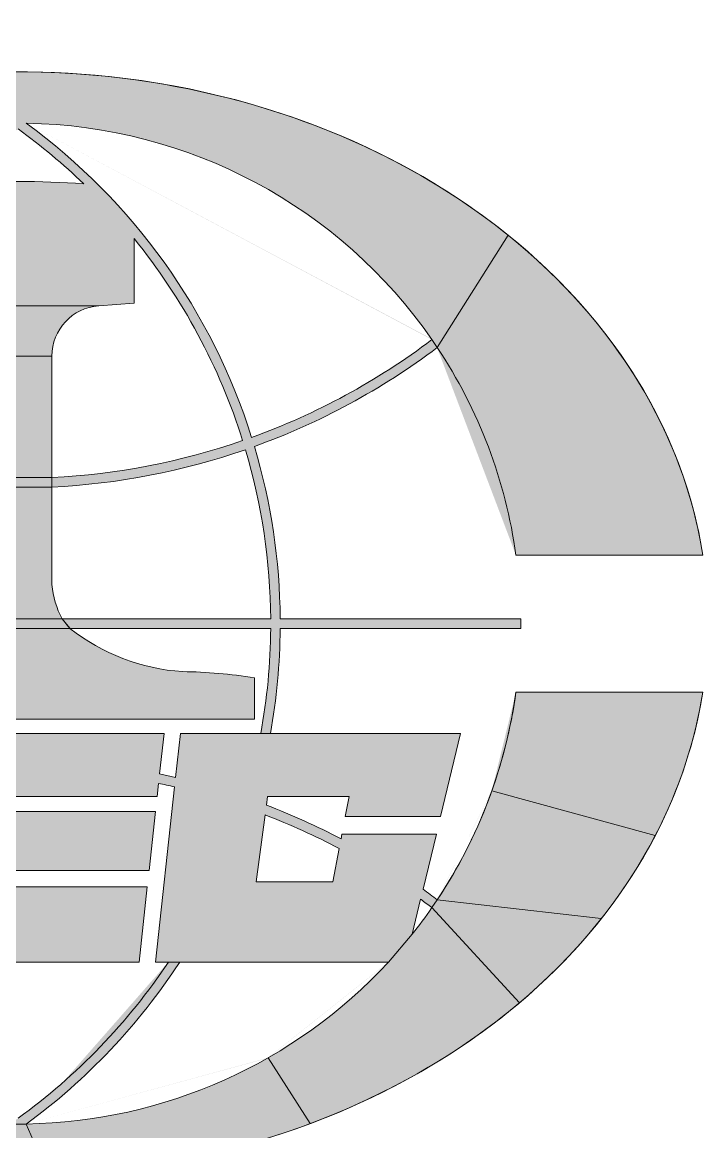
# Model space of a CAD drawing. Extents: x -2876908 to 633791, y -1383861 to 872234.
# Drawn here: x -437391 to -434107, y -827021 to -821668 of the extents above; entities that cross this region are included whole.
import ezdxf
from ezdxf.enums import TextEntityAlignment as Align

# ---------------------------------------------------------------- set-up
doc = ezdxf.new("R2010")
doc.units = 0
doc.header["$LTSCALE"] = 5
doc.header["$MEASUREMENT"] = 0
doc.layers.get('0').update_dxf_attribs({"linetype": 'CONTINUOUS', "lineweight": 25})
doc.layers.add('11', color=3, linetype='CONTINUOUS')
doc.layers.add('HFZT', color=5, linetype='CONTINUOUS', lineweight=15)
doc.styles.add('TSSD_NORM', font='tssdeng.shx', dxfattribs={"width": 0.7, "bigfont": 'hztxt.shx'})

# ---------------------------------------------------------------- blocks, each defined once
blk = doc.blocks.new('dfgdfger')
at = {"layer": 'HFZT'}
h = blk.add_hatch(color=5, dxfattribs=at)
edge = h.paths.add_edge_path()
edge.add_ellipse((447317.0949818153, 387546.4789575529), major_axis=(-2135.702406557902, 3.083745e-10), ratio=0.7995231178727922, start_angle=224.7519621973884, end_angle=270.3684322559902)
edge.add_line((447303.3617498089, 389253.9871015997), (447291.7268203543, 389095.0852040663))
edge.add_line((447291.7268203543, 389095.0852040663), (447342.4631431565, 389095.085205439))
edge.add_ellipse((447317.0949818153, 387546.4789575529), major_axis=(1555.6062738055, 1.199718e-09), ratio=0.995632526572881, start_angle=34.5761866349182, end_angle=89.06560353032472, ccw=False)
edge.add_line((448597.9381060309, 388425.432335131), (448597.9381106842, 388425.4323386479))
edge.add_line((448597.9381106842, 388425.4323386479), (448614.4609707486, 388401.0729725615))
edge.add_line((448614.4609707486, 388401.0729725615), (448833.7881044174, 388748.656216296))
edge = h.paths.add_edge_path()
edge.add_ellipse((447317.0949818153, 387546.4789575529), major_axis=(-2135.702406557902, 3.083745e-10), ratio=0.7995231178727922, start_angle=270.3684322559902, end_angle=325.9048970660255)
edge.add_line((445548.502200743, 388503.6735452061), (446019.7289953271, 388401.0729720149))
edge.add_line((446019.7289953271, 388401.0729720149), (446036.251857576, 388425.4323350975))
edge.add_ellipse((447317.0949818153, 387546.4789575529), major_axis=(-1555.606273805532, 1.0981663e-09), ratio=0.995632526572861, start_angle=-89.06560353032762, end_angle=-34.57618663492411, ccw=False)
edge.add_line((447291.7268204549, 389095.085205438), (447303.3617498088, 389253.9871015994))
edge = h.paths.add_edge_path()
edge.add_ellipse((447317.0949818153, 387546.4789575529), major_axis=(-1555.606273805538, 1.05642364e-08), ratio=0.9956325265727753, start_angle=-33.48878922026972, end_angle=-0.5437440238690101, ccw=False)
edge.add_line((446019.7289928739, 388401.0729725489), (445548.502200743, 388503.6735452061))
edge.add_ellipse((447317.0949818153, 387546.4789575529), major_axis=(-2135.702406557902, 3.083745e-10), ratio=0.7995231178727922, start_angle=325.9048970660255, end_angle=368.0953103709313)
edge.add_line((445202.6744501679, 387306.022350312), (445761.5587582996, 387531.7807590646))
edge.add_line((445761.5587582996, 387531.7807590646), (445761.5587583357, 387561.1771560421))
for points in [[(447342.4631431582, 389095.085205439), (447317.0949817838, 389077.1871000331, -0.0350991249292677), (447520.3225560451, 388907.2561263303, 0.038470675069154), (447113.8674075223, 388907.2561263301, -0.0350991249293221), (447317.0949817838, 389077.1871000331), (447291.7268185326, 389095.0852040663, 0.1599231129014157), (446594.3003439925, 388122.6109672308), (446594.3002308831, 388122.6105980824), (446622.0288297773, 388112.7940404307, -0.0947628185422816), (446958.1782527228, 388737.8722724228), (446958.1782527227, 388537.7478899196), (447067.6835571333, 388529.9893425286, -0.3936449519258011), (447212.487425986, 388374.5630001672), (447421.7025311996, 388374.5630001672, -0.3936449519104216), (447566.5064000437, 388529.9893425286), (447676.0117044539, 388537.7478899196), (447676.0117044539, 388737.8722724228, -0.0947628185422816), (448012.1611273996, 388112.7940404307), (448039.8897354719, 388122.6105990897, 0.1599231647893314)], [(447342.4631431581, 389095.085205439), (447291.7268185325, 389095.0852040663), (447317.0949817833, 389077.1871000344), (447317.0949785885, 389077.1871023446), (447317.0949817838, 389077.1871000331)], [(447768.8675110264, 387205.9296155946), (446897.8621458949, 387205.9296155946), (446912.7498963916, 387088.1917124437, 0.0063558222921532), (446859.1057541312, 387077.2295823118), (446862.8604396751, 387047.9606586454, -0.0064380057584099), (446916.4451053484, 387058.9686165212), (446987.2196496274, 386499.2570296344), (447691.5893035565, 386499.2570296344), (447717.0554640141, 386732.1329989316), (447246.0627806148, 386732.1329989316), (447238.2925629164, 386782.6093833765), (447722.5753110011, 386782.6093833765), (447742.5317846367, 386965.1018776965), (447214.9819097721, 386965.1018776965), (447203.3259300065, 387011.6957449869), (447747.6270587367, 387011.6957449869), (447752.0441822604, 387052.0882465115, -0.0059441611161231), (447801.3555384616, 387041.159998591), (447804.5743667332, 387070.5946578333), (447755.2547482829, 387081.4473511112)], [(448570.4167246286, 386724.2546353362), (448562.9689511293, 386693.395740011, -0.0051191884799831), (448597.9381060347, 386667.5255799798), (448614.4609707407, 386691.8849425316, 0.0063450318154907)], [(447817.4276651642, 386499.2570287847), (447782.2275834371, 386499.2570281934, -0.0894918479308635), (447317.0949817838, 386015.7708150769), (447342.4631450347, 385997.8727110437, 0.0907329677643748)], [(447317.0949817838, 386015.7708150769), (447291.7268165825, 385997.8727096676), (447342.4631450347, 385997.8727110437)]]:
    blk.add_hatch(color=5, dxfattribs=at).paths.add_polyline_path(points)
h = blk.add_hatch(color=5, dxfattribs=at)
h.paths.add_polyline_path([(447676.0117044539, 388737.8722723211), (447520.3225560451, 388907.2561263303, 0.0384706750691652), (447113.8674075223, 388907.2561263301), (446958.1782527227, 388737.8722723919), (446958.1782527227, 388537.7478899196), (447067.6835572485, 388529.9893425204), (447566.5063999286, 388529.9893425205), (447676.0117044539, 388537.7478899196)])
h.paths.add_polyline_path([(447566.5063999289, 388529.9893425204), (447067.6835572478, 388529.9893425204, -0.3936449516970508), (447212.4874259772, 388374.5630001672), (447421.7025311996, 388374.5630001672, -0.3936449516971516)])
h.paths.add_polyline_path([(447421.7025311996, 388374.5630001672), (447212.4874259772, 388374.5630001672), (447212.4874259772, 387998.4430461771), (447421.7025311996, 387998.4430462997)])
h.paths.add_polyline_path([(447421.7025311996, 387998.4430462997), (447212.487428485, 387998.4430461772), (447212.4874259772, 387969.0114320708), (447421.7025375364, 387969.0114320704), (447421.702543089, 387969.0114323405)])
h.paths.add_polyline_path([(447421.7025375366, 387969.0114320704), (447212.4874259772, 387969.0114320709), (447212.4874259772, 387667.3537239561, -0.0972160933711766), (447181.0194913404, 387561.177156214), (447453.1704721729, 387561.177156214, -0.0972160933711797), (447421.7025375364, 387667.3537239561)])
h.paths.add_polyline_path([(447453.1704721226, 387561.177156214), (447181.0194913406, 387561.177156214), (447156.6955405818, 387531.7807590646), (447477.3220895581, 387531.7807590646)])
h.paths.add_polyline_path([(447477.4944229856, 387531.7807590646), (447156.6955405818, 387531.7807590646, -0.1501739460842551), (446808.0158972862, 387397.8381747598, 0.0377954797287202), (446585.2870008701, 387378.6298784068), (446585.2870008702, 387250.3346182961), (448048.9029626435, 387250.3346182958), (448048.9029626435, 387378.6298784066, 0.037795479718304), (447826.1740662888, 387397.8381747593, -0.150173946087328)])
h = blk.add_hatch(color=5, dxfattribs=at)
edge = h.paths.add_edge_path()
edge.add_ellipse((447317.0949818153, 387546.4789575529), major_axis=(-2135.702406557902, 3.083745e-10), ratio=0.7995231178727922, start_angle=187.1202605433415, end_angle=224.7519621973846)
edge.add_line((448833.7881044174, 388748.656216296), (448614.4609707486, 388401.0729725615))
edge.add_ellipse((447317.0949818153, 387546.4789575529), major_axis=(1555.606273805515, 1.60880968e-08), ratio=0.99563252657275, start_angle=7.854373486109182, end_angle=33.488789220066906, ccw=False)
edge.add_line((448858.1074921282, 387758.1330158204), (449436.3272117751, 387758.1330158204))
h = blk.add_hatch(color=5, dxfattribs=at)
h.paths.add_polyline_path([(446505.8107265931, 387561.1771560453), (445761.5587583357, 387561.1771560453), (445761.5587582996, 387531.7807590646), (446505.8107266201, 387531.7807590646)])
h.paths.add_polyline_path([(446535.2079996464, 387561.1771560453), (446505.810726593, 387561.1771549539), (446505.8107266201, 387531.7807590647), (446535.2079996703, 387531.7807592534)])
h.paths.add_polyline_path([(447181.0194912009, 387561.1771560453), (446535.2079996464, 387561.1771560453), (446535.2079996704, 387531.7807590646), (447156.6955405818, 387531.7807590646)])
h.paths.add_polyline_path([(448098.9819638971, 387561.1771558585, 0.0703893708340612), (448020.7604282026, 388084.6623476406), (448020.760206511, 388084.6630728809, -0.071179979790909), (447421.702543089, 387969.0114323405), (447421.7025311996, 387998.4430463008, 0.0711367195696139), (448012.1611273992, 388112.7940404306), (448039.8897354719, 388122.6105990897, 0.075141308011033), (448597.9381106842, 388425.4323386479), (448614.460970737, 388401.0729725787, -0.0751367857020564), (448048.5123390525, 388094.4695124922, -0.0706150974082752), (448128.3792369661, 387561.1771560453), (448098.9819638971, 387561.1771558566), (448098.9819638669, 387531.7807590646), (447477.3220895581, 387531.7807590646), (447453.170472261, 387561.1771560453)])
h = blk.add_hatch(color=5, dxfattribs=at)
h.paths.add_polyline_path([(448872.7012555821, 387561.1771560453), (448128.3792369747, 387561.1771560453), (448128.3792369661, 387531.7807590646), (448872.701255582, 387531.7807590646)])
h.paths.add_polyline_path([(448128.3792369745, 387561.1771549539), (448098.9819638971, 387561.1771558566), (448098.9819638971, 387531.7807592534), (448128.3792369661, 387531.7807590646)])
h.paths.add_polyline_path([(448128.3792369661, 387531.7807590646), (448098.9819638971, 387531.7807592534, -0.0433950495387643), (448068.0918245226, 387205.9296155946), (448097.9701021603, 387205.9296155946, 0.0427218066744472)])
h.paths.add_polyline_path([(448048.5123394959, 388094.469511004), (448020.7602120851, 388084.6630748505, -0.0703894717237666), (448098.9819638971, 387561.1771558566), (448128.3792369747, 387561.1771549539, 0.070615097347847)])
h = blk.add_hatch(color=5, dxfattribs=at)
edge = h.paths.add_edge_path()
edge.add_ellipse((447317.0949818153, 387546.4789575529), major_axis=(-1555.606273805531, 2.909338e-10), ratio=0.995632526572851, start_angle=160.4944985430269, end_angle=172.1456265133072, ccw=False)
edge.add_line((448783.4241328056, 387029.3346376976), (449289.2552509923, 386891.1583596452))
edge.add_ellipse((447317.0949818153, 387546.4789575529), major_axis=(-2135.702406557902, 3.083745e-10), ratio=0.7995231178727922, start_angle=517.4319934521425, end_angle=532.8797394566808)
edge.add_line((449436.3272117769, 387334.8248992932), (448858.1074921296, 387334.8248992932))
h = blk.add_hatch(color=5, dxfattribs=at)
h.paths.add_polyline_path([(448097.9701021274, 387205.9296155946), (447819.3739262202, 387205.9296155946), (447804.5743667332, 387070.5946578331), (447801.355538461, 387041.1599985862), (448089.1366281098, 387011.6957449869)])
h.paths.add_polyline_path([(448081.5964689904, 386954.7602339187), (448085.5647366492, 386984.7245237239), (448089.1366281097, 387011.6957449867), (447801.3555384612, 387041.1599985862), (448054.1699951997, 386747.6639829093), (448081.5964631883, 386954.7602361557)])
h.paths.add_polyline_path([(447801.3555384612, 387041.1599985864), (447742.0957186964, 386499.2570296344), (448054.1699951996, 386747.6639829093)])
h = blk.add_hatch(color=5, dxfattribs=at)
h.paths.add_polyline_path([(448291.1635950467, 386747.6639829093), (448054.1699951996, 386747.6639829093), (447742.0957186964, 386499.2570296344), (448463.2165292761, 386499.2570296344)])
h.paths.add_polyline_path([(448611.6830404622, 386895.2363425718), (448319.3925884103, 386895.2363425718), (448316.5790699849, 386880.5281469001), (448310.8054738531, 386850.3455897029), (448291.1635950467, 386747.6639829096), (448463.2165293027, 386499.2570295958), (448536.8717179173, 386585.2651853366), (448570.4167247146, 386724.2546352746)])
h.paths.add_polyline_path([(448686.6686451545, 387205.9296155946), (448341.6700101845, 387011.6957449867), (448329.7861117644, 386949.5704360384), (448624.7965360113, 386949.5704360384)])
h.paths.add_polyline_path([(448686.6686451543, 387205.9296155946), (448097.9701021274, 387205.9296155946), (448089.1366281098, 387011.6957449869), (448341.6700101847, 387011.6957449869)])
h.paths.add_polyline_path([(448085.5647366507, 386984.7245237362), (448081.5964689904, 386954.7602339187, -0.0296672827679864), (448310.8054738531, 386850.3455897029), (448316.5790733963, 386880.5281451119, 0.0294425261481025)])
h = blk.add_hatch(color=5, dxfattribs=at)
edge = h.paths.add_edge_path()
edge.add_ellipse((447317.0949818153, 387546.4789575529), major_axis=(-2135.702406557902, 3.083745e-10), ratio=0.7995231178727922, start_angle=507.6783099143634, end_angle=517.4319934521435)
edge.add_line((449289.2552509924, 386891.1583596452), (448783.4241328058, 387029.3346376976))
edge.add_ellipse((447317.0949818153, 387546.4789575529), major_axis=(-1555.606273805531, 2.909338e-10), ratio=0.995632526572851, start_angle=146.5112107793529, end_angle=160.4944985430304, ccw=False)
edge.add_line((448614.4609707486, 386691.884942544), (449121.8905606302, 386633.5027817547))
edge = h.paths.add_edge_path()
edge.add_line((448614.4609680764, 386691.8849428515), (448597.9381060348, 386667.5255799796))
edge.add_line((448597.9381060348, 386667.5255799796), (448868.9647568456, 386373.350761416))
edge.add_ellipse((447317.0949818153, 387546.4789575529), major_axis=(-2135.702406557902, 3.083745e-10), ratio=0.7995231178727922, start_angle=496.6047833383917, end_angle=507.6783099143634)
edge.add_line((449121.89056063, 386633.5027817547), (448614.4609680764, 386691.8849428515))
edge = h.paths.add_edge_path()
edge.add_ellipse((447317.0949818153, 387546.4789575529), major_axis=(-1555.606273801223, 1.3117711698e-06), ratio=0.9956325265707276, start_angle=141.6390502834618, end_angle=145.4238134133707, ccw=False)
edge.add_line((448536.8717179182, 386585.2651853376), (448463.216529332, 386499.25702963))
edge.add_ellipse((447317.0949818153, 387546.4789575529), major_axis=(-1555.606273805434, 1.34546606e-08), ratio=0.9956325265729224, start_angle=119.84597324456101, end_angle=137.4568556821499, ccw=False)
edge.add_line((448091.2736844392, 386203.0912759522), (448221.0956772185, 385999.4466570629))
edge.add_ellipse((447317.0949818153, 387546.4789575529), major_axis=(-2135.702406557902, 3.083745e-10), ratio=0.7995231178727922, start_angle=475.0418586881838, end_angle=496.6047833383917)
edge.add_line((448868.9647568457, 386373.350761416), (448597.9381060347, 386667.5255799798))
h = blk.add_hatch(color=5, dxfattribs=at)
edge = h.paths.add_edge_path(flags=17)
edge.add_line((447317.0949817837, 386015.770815077), (447291.7268185327, 385997.8727110436))
edge.add_arc((448424.3548334164, 387546.4789575549), 1918.600408327275, 213.0811256129819, 233.8188070139692, ccw=False)
edge.add_line((446816.7622983703, 386499.2570287846), (446851.9623801305, 386499.2570281934))
edge.add_arc((448424.3548334164, 387546.4789575549), 1889.204011346054, 213.6638311415863, 234.1193601311902)
edge.add_line((447317.0949849792, 386015.7708127655), (447317.0949817837, 386015.770815077))
edge = h.paths.add_edge_path()
edge.add_line((447317.0949817837, 386015.770815077), (447342.4631450349, 385997.8727110437))
edge.add_line((447782.2275834371, 386499.2570281934), (447817.4276651973, 386499.2570287847))
edge.add_arc((446209.8351301511, 387546.4789575553), 1918.600408327357, 306.1811929860308, 326.9188743870181)
edge.add_arc((446209.8351301511, 387546.4789575549), 1889.204011346057, 305.8806398688099, 326.3361688584138)
edge.add_arc((446209.8351301512, 387546.4789575551), 1889.204011346057, 305.8806399884105, 326.3361689109117)
edge.add_arc((448424.3548334164, 387546.4789575551), 1889.204011346055, 213.6638310890834, 234.1193601311913)
edge.add_arc((448424.3548334164, 387546.4789575549), 1918.600408327298, 213.0811255826943, 233.8188070834912)
edge.add_arc((446209.8351300881, 387546.4789575092), 1918.600408327304, 306.1811929186935, 326.9188744189397)
edge.add_line((447291.7268204549, 385997.8727096675), (447342.4631450349, 385997.8727110437))
h = blk.add_hatch(color=5, dxfattribs=at)
edge = h.paths.add_edge_path()
edge.add_ellipse((447317.0949818153, 387546.4789575529), major_axis=(-1555.606273805434, 1.34546606e-08), ratio=0.9956325265729224, start_angle=90.93439647012372, end_angle=119.84597324456101, ccw=False)
edge.add_line((447342.4631455904, 385997.8727097619), (447410.6625756294, 385840.5750421087))
edge.add_ellipse((447317.0949818153, 387546.4789575529), major_axis=(-2135.702406557902, 3.083745e-10), ratio=0.7995231178727922, start_angle=452.5109981146523, end_angle=475.0418586881838)
edge.add_line((448221.0956772187, 385999.4466570629), (448091.2736844393, 386203.0912759522))
edge = h.paths.add_edge_path()
edge.add_ellipse((447317.0949818153, 387546.4789575529), major_axis=(-2135.702406557902, 3.083745e-10), ratio=0.7995231178727922, start_angle=447.4790680929017, end_angle=452.5109981146523)
edge.add_line((447410.6625756293, 385840.5750421086), (447342.4631450347, 385997.8727110437))
edge.add_line((447342.4631450347, 385997.8727110437), (447291.7268204549, 385997.8727096674))
edge.add_line((447291.7268204549, 385997.8727096674), (447223.1574624436, 385840.5880380157))
at = {"layer": '11', "color": 5, "lineweight": 0}
for p, q in [((448597.9381060307, 388425.432335131), (448597.9381106842, 388425.4323386479)), ((447421.7025375364, 387667.3537239561), (447421.7025375364, 387969.0114320704)), ((448858.1074921283, 387758.1330158204), (449436.3272117754, 387758.1330158204)), ((448098.9819638957, 387561.1771560453), (447453.170472261, 387561.1771560453)), ((448872.701255582, 387561.1771560453), (448128.3792369661, 387561.1771560453)), ((448872.701255582, 387531.7807590646), (448872.701255582, 387561.1771560453)), ((447477.4944229856, 387531.7807590646), (448098.9819638957, 387531.7807590646)), ((448128.3792369661, 387531.7807590646), (448872.701255582, 387531.7807590646)), ((448048.9029626435, 387250.3346182961), (448048.9029626435, 387378.6298784066)), ((449436.3272117769, 387334.8248992932), (448858.1074921296, 387334.8248992932)), ((446585.2870008701, 387250.3346182961), (448048.9029626435, 387250.3346182961)), ((447768.867511026, 387205.9296155946), (446897.8621458949, 387205.9296155946)), ((447755.2547482827, 387081.4473511114), (447768.867511026, 387205.9296155946)), ((447819.3739262203, 387205.9296155946), (447804.5743667332, 387070.5946578333)), ((448068.0918245226, 387205.9296155946), (447819.3739262203, 387205.9296155946)), ((448686.6686451544, 387205.9296155946), (448097.9701021603, 387205.9296155946)), ((448624.7965360114, 386949.5704360384), (448686.6686451544, 387205.9296155946)), ((447804.5743667332, 387070.5946578333), (447755.2547482827, 387081.4473511114)), ((447801.3555384616, 387041.159998591), (447742.0957186964, 386499.2570296344)), ((447747.6270587366, 387011.6957449867), (447752.0441822568, 387052.0882465122)), ((447203.3259300065, 387011.6957449869), (447747.6270587366, 387011.6957449867)), ((448085.5647366507, 386984.7245237362), (448089.1366281097, 387011.6957449867)), ((448089.1366281097, 387011.6957449867), (448341.6700101845, 387011.6957449867)), ((448341.6700101845, 387011.6957449867), (448329.7861117644, 386949.5704360384)), ((447742.5317846367, 386965.1018776965), (447214.9819097722, 386965.1018776965)), ((447722.5753110011, 386782.6093833765), (447742.5317846367, 386965.1018776965)), ((448054.1699951996, 386747.6639829093), (448081.5964631879, 386954.7602361571)), ((448329.7861117644, 386949.5704360384), (448624.7965360114, 386949.5704360384)), ((448319.3925884102, 386895.2363425718), (448316.5790699846, 386880.5281468993)), ((448611.6830404622, 386895.2363425718), (448319.3925884102, 386895.2363425718)), ((448570.4167247146, 386724.2546352746), (448611.6830404622, 386895.2363425718)), ((448310.8054738531, 386850.3455897029), (448291.1635950467, 386747.6639829093)), ((447238.2925629164, 386782.6093833765), (447722.5753110011, 386782.6093833765)), ((447717.0554640141, 386732.1329989316), (447246.0627806148, 386732.1329989316)), ((447691.5893035565, 386499.2570296344), (447717.0554640141, 386732.1329989316)), ((448291.1635950467, 386747.6639829093), (448054.1699951996, 386747.6639829093)), ((448536.8717179173, 386585.2651853366), (448562.9689511293, 386693.395740011)), ((446987.2196496274, 386499.2570296344), (447691.5893035565, 386499.2570296344)), ((447742.0957186964, 386499.2570296344), (447782.2275843965, 386499.2570296344)), ((447817.4276657177, 386499.2570296344), (448463.2165293361, 386499.2570296344))]:
    blk.add_line(p, q, dxfattribs=at)
for centre, radius, start, end in [((446209.8351301511, 387546.4789575549), 1918.600408327223, 17.47486939251261, 53.81880708340147), ((446209.8351301512, 387546.4789575546), 1889.204011346478, 46.07853399670965, 54.11936013120204), ((447317.0949817856, 386269.8342648499), 2645.240163454685, 85.59375824526005, 94.4062417548209), ((447317.0949817855, 390120.2014467687), 2124.335531569326, 289.8918075367786, 307.0806247740528), ((447317.0949817858, 390120.2014467685), 2153.731928550374, 289.8527884690736, 307.0405750882366), ((446209.8351301511, 387546.4789575553), 1918.600408327352, 0.4389413105378396, 16.59590960285219), ((447317.0949817856, 390120.2014467686), 2153.731928550402, 272.78397252167, 289.0697551428613), ((446209.8351301512, 387546.4789575554), 1889.204011346058, 0.4457714629657605, 16.55128590569407), ((447707.8986594861, 387694.4232902076), 287.4734450972661, 185.4031881804895, 207.6136808730275), ((447869.7846379651, 388032.1784317367), 635.8375921445424, 231.905082869255, 266.0671325845008), ((446209.8351301512, 387546.4789575548), 1889.204011346047, 349.6150515733654, 359.5542285370236), ((446209.8351301512, 387546.4789575549), 1918.600408327257, 349.7758920736087, 359.5610586894551), ((447810.6658204493, 385917.0876741265), 1480.831709146166, 80.74198502790578, 89.39994985793933), ((447317.0949817843, 384972.7564683443), 2124.335531570034, 76.82308418999928, 78.18536952448288), ((447317.0949817854, 384972.7564683451), 2153.731928550338, 62.34989794200061, 69.09567901465235), ((447317.0949817852, 384972.7564683451), 2124.335531569166, 62.11005348848968, 68.90730029938398), ((447317.0949817877, 384972.7564683445), 2153.731928549297, 52.95942491169893, 54.4135795702305), ((447317.0949817865, 384972.7564683428), 2124.335531570443, 52.91937538319739, 54.09259671249426), ((446209.8351301512, 387546.4789575551), 1889.204011346057, 305.8806399884105, 326.3361689109117), ((446209.8351300881, 387546.4789575092), 1918.600408327304, 306.1811929186935, 326.9188744189397)]:
    blk.add_arc(centre, radius, start, end, dxfattribs=at)
at = {"layer": 'HFZT', "color": 5}
for p, q in [((448614.4609707486, 388401.0729725615), (448833.7881044174, 388748.6562162961)), ((447676.0117108484, 388537.7478899196), (447676.0117108484, 388737.8722723919)), ((447067.6835572469, 388529.9893425204), (447566.50639993, 388529.9893425204)), ((447566.5064064336, 388529.9893425283), (447676.0117108484, 388537.7478899196)), ((448614.4609707486, 388401.0729725615), (448597.9381106842, 388425.4323386479)), ((447212.487425986, 388374.5630001672), (447421.7025311996, 388374.5630001672)), ((447421.7025311996, 388374.5630001672), (447421.7025311996, 387998.4430462997)), ((447421.7025375364, 388374.5630001672), (447421.7025375364, 387998.4430462997)), ((447212.487428485, 387998.4430461771), (447421.7025311996, 387998.4430462997)), ((447421.7025311996, 387998.4430463008), (447421.702543089, 387969.0114323405)), ((447212.4874259772, 387969.0114320708), (447421.7025375364, 387969.0114320704)), ((447421.7025375364, 387969.0114320709), (447421.7025375364, 387667.3537238995)), ((447421.7025375364, 387969.0114320709), (447421.7025375364, 387667.3537238995)), ((448858.1074920705, 387758.1330158204), (449436.3272117598, 387758.1330158204)), ((448858.1074920705, 387758.1330158204), (449436.3272117598, 387758.1330158204)), ((447181.0194913404, 387561.177156214), (447453.1704721729, 387561.177156214)), ((447453.170472261, 387561.1771560453), (447477.3220895581, 387531.7807590646)), ((447453.1704722489, 387561.1771560453), (448098.9819638671, 387561.1771560453)), ((447453.1704722489, 387561.1771560453), (448098.9819638671, 387561.1771560453)), ((448872.701255582, 387561.1771560453), (448128.3792369494, 387561.1771560453)), ((448872.701255582, 387561.1771560453), (448128.3792369494, 387561.1771560453)), ((448872.701255582, 387531.7807590646), (448872.701255582, 387561.1771560453)), ((448872.701255582, 387531.7807590646), (448872.701255582, 387561.1771560453)), ((447156.6955405818, 387531.7807590646), (447477.3220895581, 387531.7807590646)), ((447477.3220895581, 387531.7807590646), (448098.9819638671, 387531.7807590646)), ((447477.3220895581, 387531.7807590646), (448098.9819638671, 387531.7807590646)), ((448128.3792369494, 387531.7807590646), (448872.701255582, 387531.7807590646)), ((448128.3792369494, 387531.7807590646), (448872.701255582, 387531.7807590646)), ((448048.9029626435, 387378.6298784033), (448048.9029626435, 387250.3346182961)), ((448048.9029626435, 387378.6298784033), (448048.9029626435, 387250.3346182961)), ((449436.3272117598, 387334.8248992932), (448858.1074920705, 387334.8248992932)), ((449436.3272117598, 387334.8248992932), (448858.1074920705, 387334.8248992932)), ((448048.9029626435, 387250.3346182961), (446585.2870008701, 387250.3346182961)), ((448048.9029626435, 387250.3346182961), (446585.2870008701, 387250.3346182961)), ((446897.8621458949, 387205.9296155946), (447768.8675110264, 387205.9296155946)), ((446897.8621458949, 387205.9296155946), (447768.8675110264, 387205.9296155946)), ((447768.8675110264, 387205.9296155946), (447755.2547482827, 387081.4473511114)), ((447768.8675110264, 387205.9296155946), (447755.2547482827, 387081.4473511114)), ((447804.5743667332, 387070.5946578331), (447819.3739262202, 387205.9296155946)), ((447804.5743667332, 387070.5946578331), (447819.3739262202, 387205.9296155946)), ((447819.3739262202, 387205.9296155946), (448068.0918245128, 387205.9296155946)), ((447819.3739262202, 387205.9296155946), (448068.0918245128, 387205.9296155946)), ((448686.6686451544, 387205.9296155946), (448097.9701021274, 387205.9296155946)), ((448686.6686451544, 387205.9296155946), (448097.9701021274, 387205.9296155946)), ((448624.7965360114, 386949.5704360384), (448686.6686451544, 387205.9296155946)), ((448624.7965360114, 386949.5704360384), (448686.6686451544, 387205.9296155946)), ((447755.2547482827, 387081.4473511114), (447804.5743667332, 387070.5946578331)), ((447755.2547482827, 387081.4473511114), (447804.5743667332, 387070.5946578331)), ((447742.0957186964, 386499.2570296344), (447801.355538461, 387041.1599985862)), ((447742.0957186964, 386499.2570296344), (447801.355538461, 387041.1599985862)), ((447747.6270587367, 387011.6957449869), (447752.0441822593, 387052.0882465012)), ((447747.6270587367, 387011.6957449869), (447752.0441822593, 387052.0882465012)), ((448783.4241328056, 387029.3346376976), (449289.2552509924, 386891.1583596452)), ((447203.3259300065, 387011.6957449869), (447747.6270587367, 387011.6957449869)), ((447203.3259300065, 387011.6957449869), (447747.6270587367, 387011.6957449869)), ((448085.5647366492, 386984.7245237239), (448089.1366281097, 387011.6957449869)), ((448085.5647366492, 386984.7245237239), (448089.1366281097, 387011.6957449869)), ((448089.1366281097, 387011.6957449869), (448341.6700101846, 387011.6957449869)), ((448089.1366281097, 387011.6957449869), (448341.6700101846, 387011.6957449869)), ((448341.6700101846, 387011.6957449869), (448329.7861117644, 386949.5704360384)), ((448341.6700101846, 387011.6957449869), (448329.7861117644, 386949.5704360384)), ((447742.5317846367, 386965.1018776965), (447214.9819097722, 386965.1018776965)), ((447742.5317846367, 386965.1018776965), (447214.9819097722, 386965.1018776965)), ((447722.5753110011, 386782.6093833765), (447742.5317846367, 386965.1018776965)), ((447722.5753110011, 386782.6093833765), (447742.5317846367, 386965.1018776965)), ((448054.1699951997, 386747.6639829093), (448081.5964631883, 386954.7602361557)), ((448054.1699951997, 386747.6639829093), (448081.5964631883, 386954.7602361557)), ((448329.7861117644, 386949.5704360384), (448624.7965360114, 386949.5704360384)), ((448329.7861117644, 386949.5704360384), (448624.7965360114, 386949.5704360384)), ((448319.3925884103, 386895.2363425718), (448316.5790699849, 386880.5281469001)), ((448319.3925884103, 386895.2363425718), (448316.5790699849, 386880.5281469001)), ((448611.6830404622, 386895.2363425718), (448319.3925884103, 386895.2363425718)), ((448611.6830404622, 386895.2363425718), (448319.3925884103, 386895.2363425718)), ((448570.4167247133, 386724.2546352693), (448611.6830404622, 386895.2363425718)), ((448570.4167247133, 386724.2546352693), (448611.6830404622, 386895.2363425718)), ((448310.8054738545, 386850.3455897104), (448291.1635950467, 386747.6639829093)), ((448310.8054738545, 386850.3455897104), (448291.1635950467, 386747.6639829093)), ((447238.2925629164, 386782.6093833765), (447722.5753110011, 386782.6093833765)), ((447238.2925629164, 386782.6093833765), (447722.5753110011, 386782.6093833765)), ((447717.0554640141, 386732.1329989316), (447246.0627806147, 386732.1329989316)), ((447717.0554640141, 386732.1329989316), (447246.0627806147, 386732.1329989316)), ((447691.5893035565, 386499.2570296344), (447717.0554640141, 386732.1329989316)), ((447691.5893035565, 386499.2570296344), (447717.0554640141, 386732.1329989316)), ((448291.1635950467, 386747.6639829093), (448054.1699951997, 386747.6639829093)), ((448291.1635950467, 386747.6639829093), (448054.1699951997, 386747.6639829093)), ((448536.87171795, 386585.2651854726), (448562.9689517335, 386693.395739546)), ((448536.87171795, 386585.2651854726), (448562.9689517335, 386693.395739546)), ((448597.938106043, 386667.5255799917), (448614.4609688349, 386691.8849439698)), ((448614.4609707486, 386691.8849425442), (449121.8905606302, 386633.5027817547)), ((448597.9381060347, 386667.5255799798), (448868.9647568457, 386373.350761416)), ((448463.2165293322, 386499.2570296305), (448536.8717179173, 386585.2651853366)), ((446987.2196496274, 386499.2570296344), (447691.5893035565, 386499.2570296344)), ((446987.2196496274, 386499.2570296344), (447691.5893035565, 386499.2570296344)), ((447782.2275843617, 386499.2570296344), (447742.0957186964, 386499.2570296344)), ((447817.4276657177, 386499.2570296344), (448463.216529276, 386499.2570296344)), ((447817.4276657177, 386499.2570296344), (448463.216529276, 386499.2570296344)), ((448091.2736844392, 386203.0912759522), (448221.0956772187, 385999.4466570629)), ((447291.7268204549, 385997.8727096675), (447342.4631450349, 385997.8727110437)), ((447291.7268204549, 385997.8727096675), (447342.4631450349, 385997.8727110437)), ((447342.4631450349, 385997.8727110437), (447410.6625756294, 385840.5750421086))]:
    blk.add_line(p, q, dxfattribs=at)
at = {"layer": 'HFZT', "color": 5, "lineweight": 0}
for p, q in [((448597.9381060307, 388425.432335131), (448597.9381106842, 388425.4323386479)), ((447421.7025311996, 388374.5630001672), (447421.7025311996, 387998.4430463008)), ((447421.7025311996, 387998.4430463008), (447421.702543089, 387969.0114320704)), ((447421.702543089, 387969.0114320704), (447212.4874259772, 387969.0114320708)), ((447421.7025375364, 387667.3537239561), (447421.7025375364, 387969.0114320704)), ((448858.1074921283, 387758.1330158204), (449436.3272117754, 387758.1330158204)), ((447181.0194913404, 387561.177156214), (447453.1704721225, 387561.1771562141)), ((447453.1704721225, 387561.1771562141), (447477.0093454932, 387532.1614188182)), ((448098.9819638957, 387561.1771560453), (447453.170472261, 387561.1771560453)), ((448872.701255582, 387561.1771560453), (448128.3792369661, 387561.1771560453)), ((448872.701255582, 387531.7807590646), (448872.701255582, 387561.1771560453)), ((447477.4944229856, 387531.7807590646), (448098.9819638971, 387531.7807590647)), ((447477.4944229856, 387531.7807590646), (448098.9819638957, 387531.7807590646)), ((448128.3792369661, 387531.7807590646), (448872.701255582, 387531.7807590646)), ((448048.9029626435, 387250.3346182961), (448048.9029626435, 387378.6298784066)), ((449436.3272117769, 387334.8248992932), (448858.1074921296, 387334.8248992932)), ((446585.2870008701, 387250.3346182961), (448048.9029626435, 387250.3346182961)), ((447768.867511026, 387205.9296155946), (446897.8621458949, 387205.9296155946)), ((447755.2547482827, 387081.4473511114), (447768.867511026, 387205.9296155946)), ((447819.3739262203, 387205.9296155946), (447804.5743667332, 387070.5946578333)), ((448686.6686451544, 387205.9296155946), (447819.3739262203, 387205.9296155946)), ((448624.7965360114, 386949.5704360384), (448686.6686451544, 387205.9296155946)), ((447804.5743667332, 387070.5946578333), (447755.2547482827, 387081.4473511114)), ((447801.3555384616, 387041.159998591), (447742.0957186964, 386499.2570296344)), ((447747.6270587366, 387011.6957449867), (447752.0441822568, 387052.0882465122)), ((447203.3259300065, 387011.6957449869), (447747.6270587366, 387011.6957449867)), ((448085.5647366507, 386984.7245237362), (448089.1366281097, 387011.6957449867)), ((448089.1366281097, 387011.6957449867), (448341.6700101845, 387011.6957449867)), ((448341.6700101845, 387011.6957449867), (448329.7861117644, 386949.5704360384)), ((447742.5317846367, 386965.1018776965), (447214.9819097722, 386965.1018776965)), ((447722.5753110011, 386782.6093833765), (447742.5317846367, 386965.1018776965)), ((448054.1699951996, 386747.6639829093), (448081.5964631879, 386954.7602361571)), ((448329.7861117644, 386949.5704360384), (448624.7965360114, 386949.5704360384)), ((448319.3925884102, 386895.2363425718), (448316.5790699846, 386880.5281468993)), ((448611.6830404622, 386895.2363425718), (448319.3925884102, 386895.2363425718)), ((448570.4167247146, 386724.2546352746), (448611.6830404622, 386895.2363425718)), ((448310.8054738531, 386850.3455897029), (448291.1635950467, 386747.6639829093)), ((447238.2925629164, 386782.6093833765), (447722.5753110011, 386782.6093833765)), ((447717.0554640141, 386732.1329989316), (447246.0627806148, 386732.1329989316)), ((447691.5893035565, 386499.2570296344), (447717.0554640141, 386732.1329989316)), ((448291.1635950467, 386747.6639829093), (448054.1699951996, 386747.6639829093)), ((448536.8717179173, 386585.2651853366), (448562.9689511293, 386693.395740011)), ((446987.2196496274, 386499.2570296344), (447691.5893035565, 386499.2570296344)), ((447742.0957186964, 386499.2570296344), (448463.2165293361, 386499.2570296344))]:
    blk.add_line(p, q, dxfattribs=at)
at = {"layer": 'HFZT', "color": 5}
for centre, radius, start, end in [((446209.8351301511, 387546.4789575549), 1918.600408327297, 17.47486943578971, 53.81880701396916), ((446209.8351301511, 387546.4789575549), 1889.204011346178, 46.07853411164906, 54.11936013119015), ((447317.0949817856, 386269.8342648497), 2645.240163454943, 85.59375827241291, 94.40624172758707), ((446209.8351301511, 387546.4789575553), 1889.204011346039, 17.44342051955471, 39.09679740593153), ((447577.518499866, 388374.5630001672), 155.8159622808105, 94.05268431812729, 180), ((447317.0949817856, 390120.2014467687), 2124.33553156925, 289.891807455703, 307.0806247739656), ((447317.0949817856, 390120.2014467687), 2124.33553156925, 289.8918074569286, 307.08062477405), ((447317.0949817856, 390120.2014467685), 2153.731928550479, 289.8527883642082, 307.0405750228), ((447317.0949817856, 390120.2014467685), 2153.731928550479, 289.8527883653373, 307.0405750248383), ((447317.0949817856, 390120.2014467685), 2124.335531569201, 272.8225278403614, 289.0984455353995), ((446209.8351301511, 387546.4789575553), 1918.600408327303, 0.4389412779468602, 16.59590955647894), ((447317.0949817856, 390120.2014467687), 2153.731928550508, 272.7839726697814, 289.0697549857267), ((447317.0949817856, 390120.2014467687), 2153.731928550508, 272.7839726695604, 289.0697549856368), ((446209.8351301511, 387546.4789575553), 1889.204011346085, 0.4457714572518424, 16.55128597198188), ((447707.8986594861, 387694.4232902076), 287.4734450972726, 185.403188221568, 207.6136808366636), ((447707.8986594861, 387694.4232902076), 287.4734450972726, 185.4031882212734, 207.6136808350832), ((447869.7846379651, 388032.1784317367), 635.8375921445781, 231.9050828800754, 266.0671326950474), ((447869.7846379651, 388032.1784317367), 635.8375921445781, 231.9050828795586, 266.0671326952), ((446209.8351301511, 387546.4789575547), 1889.204011346046, 349.6150515419641, 359.5542285427483), ((446209.8351301511, 387546.4789575547), 1889.204011346046, 349.6150515420005, 359.5542285427483), ((446209.8351301511, 387546.4789575549), 1918.600408327303, 349.77589209839, 359.5610587220277), ((446209.8351301511, 387546.4789575549), 1918.600408327303, 349.7758920983874, 359.5610587220531), ((447810.6658204493, 385917.0876741266), 1480.831709145994, 80.741985017476, 89.39995008232096), ((447810.6658204493, 385917.0876741266), 1480.831709145994, 80.74198501782601, 89.39995008231648), ((447317.0949817856, 384972.7564683444), 2124.335531569622, 76.82308401021533, 78.18536944800609), ((447317.0949817856, 384972.7564683444), 2124.335531569622, 76.82308401079612, 78.18536944867759), ((447317.0949817856, 384972.7564683448), 2153.731928550422, 62.34989783815289, 69.09567890204403), ((447317.0949817856, 384972.7564683448), 2153.731928550422, 62.34989783955032, 69.09567890339667), ((447317.0949817856, 384972.7564683448), 2124.335531569163, 62.11005359009555, 68.90730013112336), ((447317.0949817856, 384972.7564683448), 2124.335531569163, 62.11005358852178, 68.90730013165323), ((447317.0949817856, 384972.7564683451), 2153.731928550117, 52.95942497719999, 54.41357957374662), ((447317.0949817856, 384972.7564683451), 2153.731928550117, 52.95942497516159, 54.41357957299178), ((447317.0949817856, 384972.7564683446), 2124.3355315695, 52.91937522603447, 54.09259671305498), ((447317.0949817856, 384972.7564683446), 2124.3355315695, 52.91937522595003, 54.09259671244294), ((446209.8351301511, 387546.4789575549), 1889.204011346057, 305.880639867961, 326.3361688574697), ((446209.8351301511, 387546.4789575549), 1889.204011346057, 305.8806398688099, 326.3361688584138), ((446209.8351301511, 387546.4789575553), 1918.600408327357, 306.1811929842102, 326.918874386041), ((446209.8351301511, 387546.4789575553), 1918.600408327357, 306.1811929860308, 326.9188743870181)]:
    blk.add_arc(centre, radius, start, end, dxfattribs=at)
at = {"layer": 'HFZT', "color": 5, "lineweight": 0}
for centre, radius, start, end in [((447317.0949817855, 390120.2014467687), 2124.335531569326, 289.8918075368422, 307.0806247739656), ((447317.0949817858, 390120.2014467685), 2153.731928550374, 289.8527884706029, 307.0405750895969), ((447317.0949753912, 390120.2014467685), 2124.335531569216, 272.8225279071995, 289.0984456609453), ((447317.0949753912, 390120.2014467685), 2124.335531569192, 272.8225279071995, 289.0984456609453), ((447317.0949817856, 390120.2014467686), 2153.731928550402, 272.7839725228658, 289.069755143666), ((447707.8986594861, 387694.4232902076), 287.4734450972661, 185.403188181414, 207.6136808738577), ((447869.7846379865, 388032.1784317196), 635.8375921445264, 231.8495201265295, 231.9050828682944), ((447869.7846379651, 388032.1784317367), 635.8375921445424, 231.9050828682944, 266.0671325847311), ((446209.8351301512, 387546.4789575548), 1889.204011346047, 349.6150515721619, 359.5542285360784), ((446209.8351301512, 387546.4789575549), 1918.600408327257, 349.7758920742523, 359.5610586886779), ((447810.6658204493, 385917.0876741265), 1480.831709146166, 80.74198502762016, 89.39994985886015), ((447317.0949817843, 384972.7564683443), 2124.335531570034, 76.82308419133113, 78.1853695233851), ((447317.0949817854, 384972.7564683451), 2153.731928550338, 62.34989794405279, 69.09567901625084), ((447317.0949817852, 384972.7564683451), 2124.335531569166, 62.11005348868247, 68.90730029871835), ((447317.0949817877, 384972.7564683445), 2153.731928549297, 52.95942491040309, 54.41357957113418), ((447317.0949817865, 384972.7564683428), 2124.335531570443, 52.91937538336625, 54.09259671305498), ((446209.8351301512, 387546.4789575551), 1889.204011346057, 305.8806399902983, 326.3361689101699), ((446209.8351300881, 387546.4789575092), 1918.600408327304, 306.1811929192539, 326.9188744203279)]:
    blk.add_arc(centre, radius, start, end, dxfattribs=at)
at = {"layer": 'HFZT', "color": 5}
for major_axis, ratio, start_param, end_param in [((-2135.702406557902, 3.083745e-10), 0.7995231178727922, 3.922661740662257, 9.030891940897648), ((-2135.702406557902, 3.083745e-10), 0.7995231178727922, 3.922661740662257, 9.030891940897648), ((-2135.702406557902, 3.083745e-10), 0.7995231178727922, 3.922661740662257, 9.030891940897648), ((-2135.702406557902, 3.083745e-10), 0.7995231178727922, 3.922661740662257, 9.030891940897648), ((-2135.702406557902, 3.083745e-10), 0.7995231178727922, 3.922661740662257, 9.030891940897648), ((-2135.702406557902, 3.083745e-10), 0.7995231178727922, 3.922661740662257, 9.030891940897648), ((-2135.702406557902, 3.083745e-10), 0.7995231178727922, 3.922661740662257, 9.030891940897648), ((-2135.702406557902, 3.083745e-10), 0.7995231178727922, 3.922661740662257, 9.030891940897648), ((-2135.702406557902, 3.083745e-10), 0.7995231178727922, 3.922661740662257, 9.030891940897648), ((-2135.702406557902, 3.083745e-10), 0.7995231178727922, 3.265864643670943, 9.30050597068862), ((-2135.702406557902, 3.083745e-10), 0.7995231178727922, 3.265864643670943, 9.30050597068862), ((-2135.702406557902, 3.083745e-10), 0.7995231178727922, 3.265864643670943, 9.30050597068862), ((-2135.702406557902, 3.083745e-10), 0.7995231178727922, 3.265864643670943, 9.30050597068862), ((-2135.702406557902, 3.083745e-10), 0.7995231178727922, 3.265864643670943, 9.30050597068862), ((-2135.702406557902, 3.083745e-10), 0.7995231178727922, 3.265864643670943, 9.30050597068862), ((1555.6062738055, 1.199718e-09), 0.995632526572881, 0.603468299563374, 1.554488031880049), ((1555.6062738055, 1.199718e-09), 0.995632526572881, 0.603468299563374, 1.554488031880049), ((1555.6062738055, 1.199718e-09), 0.995632526572881, 0.603468299563374, 1.554488031880049), ((1555.6062738055, 1.199718e-09), 0.995632526572881, 0.603468299563374, 1.554488031880049), ((1555.6062738055, 1.199718e-09), 0.995632526572881, 0.603468299563374, 1.554488031880049), ((1555.6062738055, 1.199718e-09), 0.995632526572881, 0.603468299563374, 1.554488031880049), ((1555.6062738055, 1.199718e-09), 0.995632526572881, 0.603468299563374, 1.554488031880049), ((1555.6062738055, 1.199718e-09), 0.995632526572881, 0.603468299563374, 1.554488031880049), ((1555.6062738055, 1.199718e-09), 0.995632526572881, 0.603468299563374, 1.554488031880049), ((1555.6062738055, 1.199718e-09), 0.995632526572881, 0.603468299563374, 1.554488031880049), ((1555.6062738055, 1.199718e-09), 0.995632526572881, 0.603468299563374, 1.554488031880049), ((1555.6062738055, 1.199718e-09), 0.995632526572881, 0.603468299563374, 1.554488031880049), ((1555.6062738055, 1.199718e-09), 0.995632526572881, 0.603468299563374, 1.554488031880049), ((1555.6062738055, 1.199718e-09), 0.995632526572881, 0.603468299563374, 1.554488031880049), ((1555.6062738055, 1.199718e-09), 0.995632526572881, 0.603468299563374, 1.554488031880049), ((1555.6062738055, 1.199718e-09), 0.995632526572881, 0.603468299563374, 1.554488031880049), ((1555.6062738055, 1.199718e-09), 0.995632526572881, 0.603468299563374, 1.554488031880049), ((1555.6062738055, 1.199718e-09), 0.995632526572881, 0.603468299563374, 1.554488031880049), ((1555.6062738055, 1.199718e-09), 0.995632526572881, 0.603468299563374, 1.554488031880049), ((1555.6062738055, 1.199718e-09), 0.995632526572881, 0.603468299563374, 1.554488031880049), ((1555.6062738055, 1.199718e-09), 0.995632526572881, 0.603468299563374, 1.554488031880049), ((1555.6062738055, 1.199718e-09), 0.995632526572881, 0.603468299563374, 1.554488031880049), ((1555.6062738055, 1.199718e-09), 0.995632526572881, 0.603468299563374, 1.554488031880049), ((1555.6062738055, 1.199718e-09), 0.995632526572881, 0.603468299563374, 1.554488031880049), ((1555.6062738055, 1.199718e-09), 0.995632526572881, 0.603468299563374, 1.554488031880049), ((1555.6062738055, 1.199718e-09), 0.995632526572881, 0.603468299563374, 1.554488031880049), ((1555.6062738055, 1.199718e-09), 0.995632526572881, 0.603468299563374, 1.554488031880049), ((1555.6062738055, 1.199718e-09), 0.995632526572881, 0.603468299563374, 1.554488031880049), ((1555.6062738055, 1.199718e-09), 0.995632526572881, 0.603468299563374, 1.554488031880049), ((1555.6062738055, 1.199718e-09), 0.995632526572881, 0.603468299563374, 1.554488031880049), ((-2135.702406557902, 3.083745e-10), 0.7995231178727922, 3.265864643670943, 3.922661740662257), ((-2135.702406557902, 3.083745e-10), 0.7995231178727922, 3.265864643670943, 3.922661740662257), ((-2135.702406557902, 3.083745e-10), 0.7995231178727922, 3.265864643670943, 3.922661740662257), ((-2135.702406557902, 3.083745e-10), 0.7995231178727922, 3.265864643670943, 3.922661740662257), ((-2135.702406557902, 3.083745e-10), 0.7995231178727922, 3.265864643670943, 3.922661740662257), ((-2135.702406557902, 3.083745e-10), 0.7995231178727922, 3.265864643670943, 3.922661740662257), ((-2135.702406557902, 3.083745e-10), 0.7995231178727922, 3.265864643670943, 3.922661740662257), ((-2135.702406557902, 3.083745e-10), 0.7995231178727922, 3.265864643670943, 3.922661740662257), ((-2135.702406557902, 3.083745e-10), 0.7995231178727922, 3.265864643670943, 3.922661740662257), ((1555.606273805515, 1.60880968e-08), 0.99563252657275, 0.1370846780139514, 0.5844896343965506), ((1555.606273805515, 1.60880968e-08), 0.99563252657275, 0.1370846780139514, 0.5844896343965506), ((1555.606273805515, 1.60880968e-08), 0.99563252657275, 0.1370846780139514, 0.5844896343965506), ((1555.606273805515, 1.60880968e-08), 0.99563252657275, 0.1370846780139514, 0.5844896343965506), ((1555.606273805515, 1.60880968e-08), 0.99563252657275, 0.1370846780139514, 0.5844896343965506), ((1555.606273805515, 1.60880968e-08), 0.99563252657275, 0.1370846780139514, 0.5844896343965506), ((1555.606273805515, 1.60880968e-08), 0.99563252657275, 0.1370846780139514, 0.5844896343965506), ((1555.606273805515, 1.60880968e-08), 0.99563252657275, 0.1370846780139514, 0.5844896343965506), ((1555.606273805515, 1.60880968e-08), 0.99563252657275, 0.1370846780139514, 0.5844896343965506), ((1555.606273805515, 1.60880968e-08), 0.99563252657275, 0.1370846780139514, 0.5844896343965506), ((1555.606273805515, 1.60880968e-08), 0.99563252657275, 0.1370846780139514, 0.5844896343965506), ((1555.606273805515, 1.60880968e-08), 0.99563252657275, 0.1370846780139514, 0.5844896343965506), ((1555.606273805515, 1.60880968e-08), 0.99563252657275, 0.1370846780139514, 0.5844896343965506), ((1555.606273805515, 1.60880968e-08), 0.99563252657275, 0.1370846780139514, 0.5844896343965506), ((1555.606273805515, 1.60880968e-08), 0.99563252657275, 0.1370846780139514, 0.5844896343965506), ((-1555.606273805531, 2.909338e-10), 0.995632526572851, 2.557103019183115, 3.004507975565657), ((-1555.606273805531, 2.909338e-10), 0.995632526572851, 2.557103019183115, 3.004507975565657), ((-1555.606273805531, 2.909338e-10), 0.995632526572851, 2.557103019183115, 3.004507975565657), ((-1555.606273805531, 2.909338e-10), 0.995632526572851, 2.557103019183115, 3.004507975565657), ((-1555.606273805531, 2.909338e-10), 0.995632526572851, 2.557103019183115, 3.004507975565657), ((-1555.606273805531, 2.909338e-10), 0.995632526572851, 2.557103019183115, 3.004507975565657), ((-1555.606273805531, 2.909338e-10), 0.995632526572851, 2.801157430913121, 3.004507975565657), ((-1555.606273805531, 2.909338e-10), 0.995632526572851, 2.801157430913121, 3.004507975565657), ((-1555.606273805531, 2.909338e-10), 0.995632526572851, 2.801157430913121, 3.004507975565657), ((-1555.606273805531, 2.909338e-10), 0.995632526572851, 2.801157430913121, 3.004507975565657), ((-1555.606273805531, 2.909338e-10), 0.995632526572851, 2.801157430913121, 3.004507975565657), ((-1555.606273805531, 2.909338e-10), 0.995632526572851, 2.801157430913121, 3.004507975565657), ((-1555.606273805531, 2.909338e-10), 0.995632526572851, 2.801157430913121, 3.004507975565657), ((-1555.606273805531, 2.909338e-10), 0.995632526572851, 2.801157430913121, 3.004507975565657), ((-1555.606273805531, 2.909338e-10), 0.995632526572851, 2.801157430913121, 3.004507975565657), ((-2135.702406557902, 3.083745e-10), 0.7995231178727922, 9.030891940897648, 9.30050597068862), ((-2135.702406557902, 3.083745e-10), 0.7995231178727922, 9.030891940897648, 9.30050597068862), ((-2135.702406557902, 3.083745e-10), 0.7995231178727922, 9.030891940897648, 9.30050597068862), ((-2135.702406557902, 3.083745e-10), 0.7995231178727922, 9.030891940897648, 9.30050597068862), ((-2135.702406557902, 3.083745e-10), 0.7995231178727922, 9.030891940897648, 9.30050597068862), ((-2135.702406557902, 3.083745e-10), 0.7995231178727922, 9.030891940897648, 9.30050597068862), ((-2135.702406557902, 3.083745e-10), 0.7995231178727922, 9.030891940897648, 9.30050597068862), ((-2135.702406557902, 3.083745e-10), 0.7995231178727922, 9.030891940897648, 9.30050597068862), ((-2135.702406557902, 3.083745e-10), 0.7995231178727922, 9.030891940897648, 9.30050597068862), ((-1555.606273805531, 2.909338e-10), 0.995632526572851, 2.557103019183115, 2.801157430913121), ((-1555.606273805531, 2.909338e-10), 0.995632526572851, 2.557103019183115, 2.801157430913121), ((-1555.606273805531, 2.909338e-10), 0.995632526572851, 2.557103019183115, 2.801157430913121), ((-1555.606273805531, 2.909338e-10), 0.995632526572851, 2.557103019183115, 2.801157430913121), ((-1555.606273805531, 2.909338e-10), 0.995632526572851, 2.557103019183115, 2.801157430913121), ((-1555.606273805531, 2.909338e-10), 0.995632526572851, 2.557103019183115, 2.801157430913121), ((-1555.606273805531, 2.909338e-10), 0.995632526572851, 2.557103019183115, 2.801157430913121), ((-1555.606273805531, 2.909338e-10), 0.995632526572851, 2.557103019183115, 2.801157430913121), ((-1555.606273805531, 2.909338e-10), 0.995632526572851, 2.557103019183115, 2.801157430913121), ((-1555.606273801223, 1.3117711698e-06), 0.9956325265707276, 2.472067776844213, 2.538124354869212), ((-1555.606273801223, 1.3117711698e-06), 0.9956325265707276, 2.472067776844213, 2.538124354869212), ((-1555.606273801223, 1.3117711698e-06), 0.9956325265707276, 2.472067776844213, 2.538124354869212), ((-1555.606273801223, 1.3117711698e-06), 0.9956325265707276, 2.472067776844213, 2.538124354869212), ((-1555.606273801223, 1.3117711698e-06), 0.9956325265707276, 2.472067776844213, 2.538124354869212), ((-1555.606273801223, 1.3117711698e-06), 0.9956325265707276, 2.472067776844213, 2.538124354869212), ((-1555.606273801223, 1.3117711698e-06), 0.9956325265707276, 2.472067776844213, 2.538124354869212), ((-1555.606273801223, 1.3117711698e-06), 0.9956325265707276, 2.472067776844213, 2.538124354869212), ((-1555.606273801223, 1.3117711698e-06), 0.9956325265707276, 2.472067776844213, 2.538124354869212), ((-1555.606273801223, 1.3117711698e-06), 0.9956325265707276, 2.472067776844213, 2.538124354869212), ((-1555.606273801223, 1.3117711698e-06), 0.9956325265707276, 2.472067776844213, 2.538124354869212), ((-1555.606273801223, 1.3117711698e-06), 0.9956325265707276, 2.472067776844213, 2.538124354869212), ((-1555.606273801223, 1.3117711698e-06), 0.9956325265707276, 2.472067776844213, 2.538124354869212), ((-1555.606273801223, 1.3117711698e-06), 0.9956325265707276, 2.472067776844213, 2.538124354869212), ((-1555.606273801223, 1.3117711698e-06), 0.9956325265707276, 2.472067776844213, 2.538124354869212), ((-1555.606273801223, 1.3117711698e-06), 0.9956325265707276, 2.472067776844213, 2.538124354869212), ((-1555.606273801223, 1.3117711698e-06), 0.9956325265707276, 2.472067776844213, 2.538124354869212), ((-1555.606273801223, 1.3117711698e-06), 0.9956325265707276, 2.472067776844213, 2.538124354869212), ((-1555.606273801223, 1.3117711698e-06), 0.9956325265707276, 2.472067776844213, 2.538124354869212), ((-1555.606273801223, 1.3117711698e-06), 0.9956325265707276, 2.472067776844213, 2.538124354869212), ((-1555.606273801223, 1.3117711698e-06), 0.9956325265707276, 2.472067776844213, 2.538124354869212), ((-1555.606273801223, 1.3117711698e-06), 0.9956325265707276, 2.472067776844213, 2.538124354869212), ((-1555.606273801223, 1.3117711698e-06), 0.9956325265707276, 2.472067776844213, 2.538124354869212), ((-1555.606273801223, 1.3117711698e-06), 0.9956325265707276, 2.472067776844213, 2.538124354869212), ((-1555.606273801223, 1.3117711698e-06), 0.9956325265707276, 2.472067776844213, 2.538124354869212), ((-1555.606273801223, 1.3117711698e-06), 0.9956325265707276, 2.472067776844213, 2.538124354869212), ((-1555.606273801223, 1.3117711698e-06), 0.9956325265707276, 2.472067776844213, 2.538124354869212), ((-1555.606273801223, 1.3117711698e-06), 0.9956325265707276, 2.472067776844213, 2.538124354869212), ((-1555.606273801223, 1.3117711698e-06), 0.9956325265707276, 2.472067776844213, 2.538124354869212), ((-1555.606273801223, 1.3117711698e-06), 0.9956325265707276, 2.472067776844213, 2.538124354869212), ((-1555.606273801223, 1.3117711698e-06), 0.9956325265707276, 2.472067776844213, 2.538124354869212), ((-1555.606273801223, 1.3117711698e-06), 0.9956325265707276, 2.472067776844213, 2.538124354869212), ((-1555.606273801223, 1.3117711698e-06), 0.9956325265707276, 2.472067776844213, 2.538124354869212), ((-1555.606273801223, 1.3117711698e-06), 0.9956325265707276, 2.472067776844213, 2.538124354869212), ((-1555.606273801223, 1.3117711698e-06), 0.9956325265707276, 2.472067776844213, 2.538124354869212), ((-1555.606273801223, 1.3117711698e-06), 0.9956325265707276, 2.472067776844213, 2.538124354869212), ((-1555.606273801223, 1.3117711698e-06), 0.9956325265707276, 2.472067776844213, 2.538124354869212), ((-1555.606273801223, 1.3117711698e-06), 0.9956325265707276, 2.472067776844213, 2.538124354869212), ((-1555.606273805434, 1.34546606e-08), 0.9956325265729224, 1.587104621717565, 2.399074711092191), ((-1555.606273805434, 1.34546606e-08), 0.9956325265729224, 1.587104621717565, 2.399074711092191), ((-1555.606273805434, 1.34546606e-08), 0.9956325265729224, 1.587104621717565, 2.399074711092191), ((-1555.606273805434, 1.34546606e-08), 0.9956325265729224, 1.587104621717565, 2.399074711092191), ((-1555.606273805434, 1.34546606e-08), 0.9956325265729224, 1.587104621717565, 2.399074711092191), ((-1555.606273805434, 1.34546606e-08), 0.9956325265729224, 1.587104621717565, 2.399074711092191), ((-1555.606273805434, 1.34546606e-08), 0.9956325265729224, 1.587104621717565, 2.399074711092191), ((-1555.606273805434, 1.34546606e-08), 0.9956325265729224, 1.587104621717565, 2.399074711092191), ((-1555.606273805434, 1.34546606e-08), 0.9956325265729224, 1.587104621717565, 2.399074711092191), ((-1555.606273805434, 1.34546606e-08), 0.9956325265729224, 1.587104621717565, 2.399074711092191), ((-1555.606273805434, 1.34546606e-08), 0.9956325265729224, 1.587104621717565, 2.399074711092191), ((-1555.606273805434, 1.34546606e-08), 0.9956325265729224, 1.587104621717565, 2.399074711092191), ((-1555.606273805434, 1.34546606e-08), 0.9956325265729224, 1.587104621717565, 2.399074711092191), ((-1555.606273805434, 1.34546606e-08), 0.9956325265729224, 1.587104621717565, 2.399074711092191), ((-1555.606273805434, 1.34546606e-08), 0.9956325265729224, 1.587104621717565, 2.399074711092191), ((-1555.606273805434, 1.34546606e-08), 0.9956325265729224, 1.587104621717565, 2.399074711092191), ((-1555.606273805434, 1.34546606e-08), 0.9956325265729224, 1.587104621717565, 2.399074711092191), ((-1555.606273805434, 1.34546606e-08), 0.9956325265729224, 1.587104621717565, 2.399074711092191), ((-1555.606273805434, 1.34546606e-08), 0.9956325265729224, 1.587104621717565, 2.399074711092191), ((-1555.606273805434, 1.34546606e-08), 0.9956325265729224, 1.587104621717565, 2.399074711092191), ((-1555.606273805434, 1.34546606e-08), 0.9956325265729224, 1.587104621717565, 2.399074711092191), ((-1555.606273805434, 1.34546606e-08), 0.9956325265729224, 1.587104621717565, 2.399074711092191), ((-1555.606273805434, 1.34546606e-08), 0.9956325265729224, 1.587104621717565, 2.399074711092191), ((-1555.606273805434, 1.34546606e-08), 0.9956325265729224, 1.587104621717565, 2.399074711092191), ((-1555.606273805434, 1.34546606e-08), 0.9956325265729224, 1.587104621717565, 2.399074711092191), ((-1555.606273805434, 1.34546606e-08), 0.9956325265729224, 1.587104621717565, 2.399074711092191), ((-1555.606273805434, 1.34546606e-08), 0.9956325265729224, 1.587104621717565, 2.399074711092191), ((-1555.606273805434, 1.34546606e-08), 0.9956325265729224, 1.587104621717565, 2.399074711092191), ((-1555.606273805434, 1.34546606e-08), 0.9956325265729224, 1.587104621717565, 2.399074711092191), ((-1555.606273805434, 1.34546606e-08), 0.9956325265729224, 1.587104621717565, 2.399074711092191), ((-1555.606273805434, 1.34546606e-08), 0.9956325265729224, 1.587104621717565, 2.399074711092191), ((-1555.606273805434, 1.34546606e-08), 0.9956325265729224, 1.587104621717565, 2.399074711092191), ((-1555.606273805434, 1.34546606e-08), 0.9956325265729224, 1.587104621717565, 2.399074711092191), ((-1555.606273805434, 1.34546606e-08), 0.9956325265729224, 1.587104621717565, 2.399074711092191), ((-1555.606273805434, 1.34546606e-08), 0.9956325265729224, 1.587104621717565, 2.399074711092191), ((-1555.606273805434, 1.34546606e-08), 0.9956325265729224, 1.587104621717565, 2.399074711092191)]:
    blk.add_ellipse((447317.0949818153, 387546.4789575529), major_axis=major_axis, ratio=ratio, start_param=start_param, end_param=end_param, dxfattribs=at)
blk = doc.blocks.new('施工设计图框')
at = {"layer": 'HFZT', "color": 2, "xscale": 0.003117434214800596, "yscale": 0.003117434214800596, "zscale": 0.003117434214800596}
blk.add_blockref('dfgdfger', (-1505.599803250516, -1175.924037686957), dxfattribs=at)
at = {"layer": 'HFZT', "color": 2, "style": 'TSSD_NORM', "width": 0.7}
for tag, height, p in [('比例尺', 2.5, (7.24784710817039, 17.50000001629815)), ('图号', 2.5, (-20.48976953903912, 3.500000003259629)), ('日期', 2.5, (7.24784710817039, 3.500000003259629)), ('图名', 4, (-76.24192248954205, 0.7500000006984919))]:
    blk.add_attdef(tag, text='', height=height, dxfattribs=at).set_placement(p, align=Align.MIDDLE)

msp = doc.modelspace()

# ---------------------------------------------------------------- block references
at = {"xscale": 500, "yscale": 500, "zscale": 500}
msp.add_blockref('施工设计图框', (-381851.3631663565, -840682.5789539386), dxfattribs=at)

doc.saveas('drawing.dxf')
